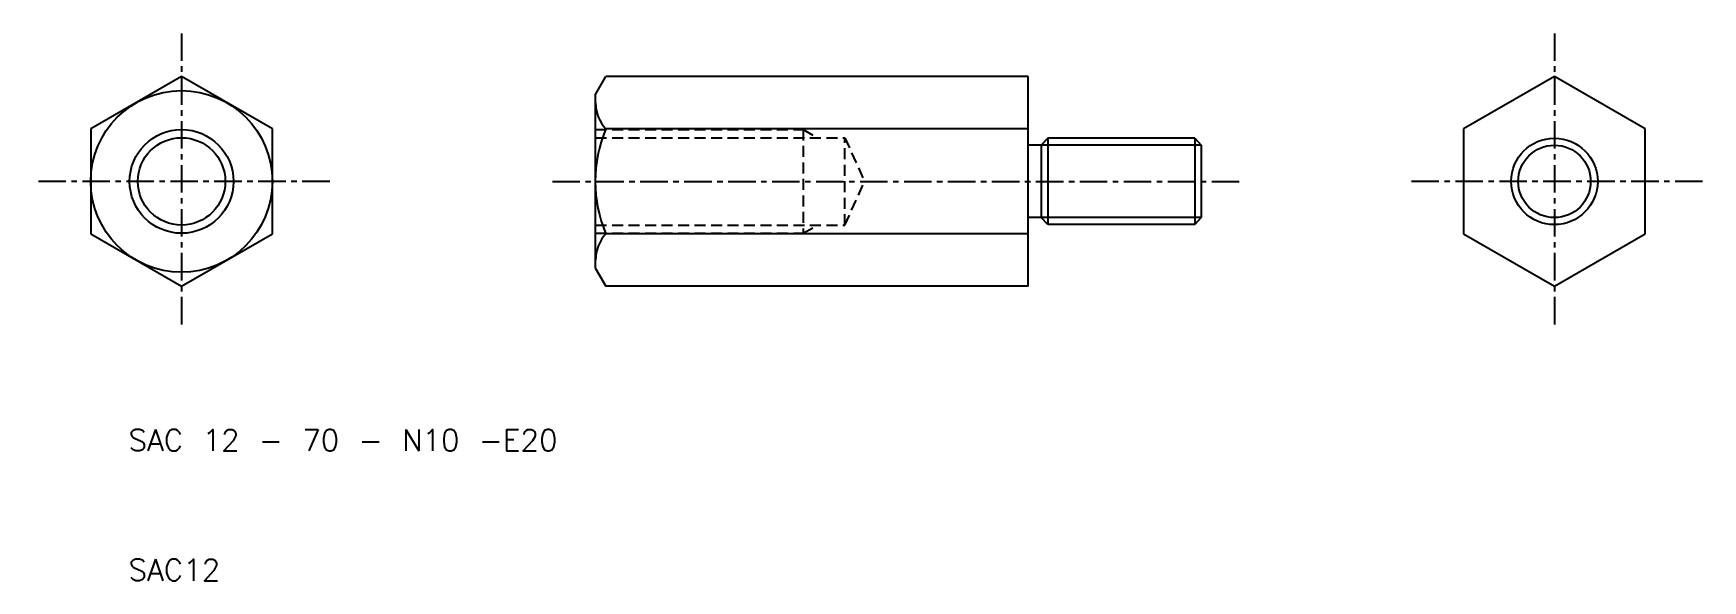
# Model space of a CAD drawing. Extents: x 38 to 231, y 30 to 93.
import ezdxf

# ---------------------------------------------------------------- set-up
doc = ezdxf.new("R2010")
doc.units = 0
doc.header["$LTSCALE"] = 0.1
doc.linetypes.add('CENTER', pattern=[50.8, 31.75, -6.35, 6.35, -6.35])
doc.linetypes.add('DASHED', pattern=[19.05, 12.7, -6.35])
doc.layers.get('0').update_dxf_attribs({"linetype": 'CONTINUOUS'})
doc.layers.add('CENTER', color=1, linetype='CONTINUOUS')
doc.styles.get("Standard").update_dxf_attribs({"font": 'txt.shx', "bigfont": 'bigfont.shx'})

msp = doc.modelspace()

# ---------------------------------------------------------------- linework, layer by layer
for p, q in [((55.41, 88.4), (44.91, 82.34)), ((65.91, 82.34), (55.41, 88.4)), ((103.27, 86.34), (104.46, 88.4)), ((153.27, 88.4), (104.46, 88.4)), ((153.27, 64.15), (153.27, 88.4)), ((214.08, 88.4), (203.58, 82.34)), ((224.58, 82.34), (214.08, 88.4)), ((103.27, 66.21), (103.27, 86.34)), ((44.91, 82.34), (44.91, 70.21)), ((65.91, 70.21), (65.91, 82.34)), ((153.27, 82.34), (104.46, 82.34)), ((155.52, 81.28), (154.77, 80.46)), ((155.52, 81.28), (155.52, 71.28)), ((172.52, 81.28), (155.52, 81.28)), ((172.52, 81.28), (172.52, 71.28)), ((172.52, 81.28), (173.27, 80.46)), ((203.58, 82.34), (203.58, 70.21)), ((224.58, 70.21), (224.58, 82.34)), ((154.77, 80.46), (153.27, 80.46)), ((154.77, 80.46), (154.77, 72.09)), ((173.27, 80.46), (173.27, 72.09)), ((154.77, 72.09), (153.27, 72.09)), ((155.52, 71.28), (154.77, 72.09)), ((173.27, 72.09), (172.52, 71.28)), ((44.91, 70.21), (55.41, 64.15)), ((55.41, 64.15), (65.91, 70.21)), ((153.27, 70.21), (104.46, 70.21)), ((172.52, 71.28), (155.52, 71.28)), ((203.58, 70.21), (214.08, 64.15)), ((214.08, 64.15), (224.58, 70.21)), ((103.27, 66.21), (104.46, 64.15)), ((153.27, 64.15), (104.46, 64.15))]:
    msp.add_line(p, q)
at = {"color": 3, "linetype": 'DASHED'}
for p, q in [((103.27, 82.28), (127.27, 82.28)), ((103.27, 81.33), (132.07, 81.33)), ((127.27, 82.28), (127.27, 70.28)), ((127.27, 82.28), (128.91, 81.33)), ((132.07, 71.22), (132.07, 81.33)), ((132.07, 81.33), (134.35, 76.28)), ((132.07, 71.22), (134.35, 76.28)), ((103.27, 71.22), (132.07, 71.22)), ((103.27, 70.28), (127.27, 70.28)), ((127.27, 70.28), (128.91, 71.22))]:
    msp.add_line(p, q, dxfattribs=at)
at = {"color": 3}
for p, q in [((173.27, 80.46), (154.77, 80.46)), ((173.27, 72.09), (154.77, 72.09))]:
    msp.add_line(p, q, dxfattribs=at)
for centre, radius in [((55.41, 76.28), 10.5), ((55.41, 76.28), 5.05), ((214.08, 76.28), 5)]:
    msp.add_circle(centre, radius)
for centre, radius in [((55.41, 76.28), 6), ((214.08, 76.28), 4.19)]:
    msp.add_circle(centre, radius, dxfattribs=at)
for centre, radius, start, end in [((107.72, 85.37), 4.45, 180, 222.8833), ((118.85, 76.28), 15.62, 157.1614, 202.8386), ((107.72, 67.18), 4.45, 137.1167, 180)]:
    msp.add_arc(centre, radius, start, end)
at = {"layer": 'CENTER', "linetype": 'CENTER'}
for p, q in [((55.41, 93.4), (55.41, 59.15)), ((214.08, 93.4), (214.08, 59.15)), ((72.53, 76.28), (38.28, 76.28)), ((98.27, 76.28), (178.27, 76.28)), ((231.21, 76.28), (196.96, 76.28))]:
    msp.add_line(p, q, dxfattribs=at)

# ---------------------------------------------------------------- texts
for s, p in [('SAC 12 - 70 - N10 -E20', (49.28, 45.1)), ('SAC12', (49.28, 30.1))]:
    msp.add_text(s, height=2.5).set_placement(p)

doc.saveas('drawing.dxf')
